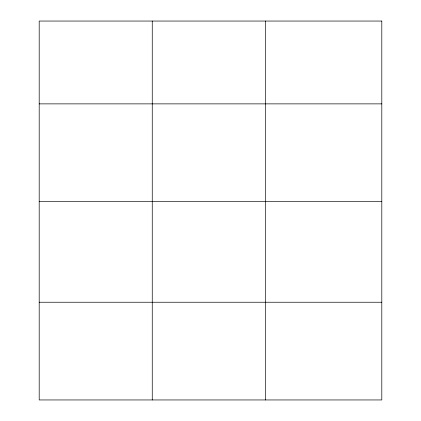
<?xml version="1.0" encoding="UTF-8"?>
<svg xmlns="http://www.w3.org/2000/svg" width="421" height="421" viewBox="0 0 421 421"><rect width="100%" height="100%" fill="white"/><g stroke="black" fill="none" stroke-linecap="round" stroke-linejoin="round"><path stroke-width="0.63" d="M39.195 103.871L381.805 103.871M39.195 201.575L381.805 201.575M39.195 302.241L381.805 302.241M265.319 21.05L265.319 399.95M152.255 21.05L152.255 399.95M381.805 21.05L39.195 21.05L39.195 399.95L381.805 399.95L381.805 21.05"/></g></svg>
